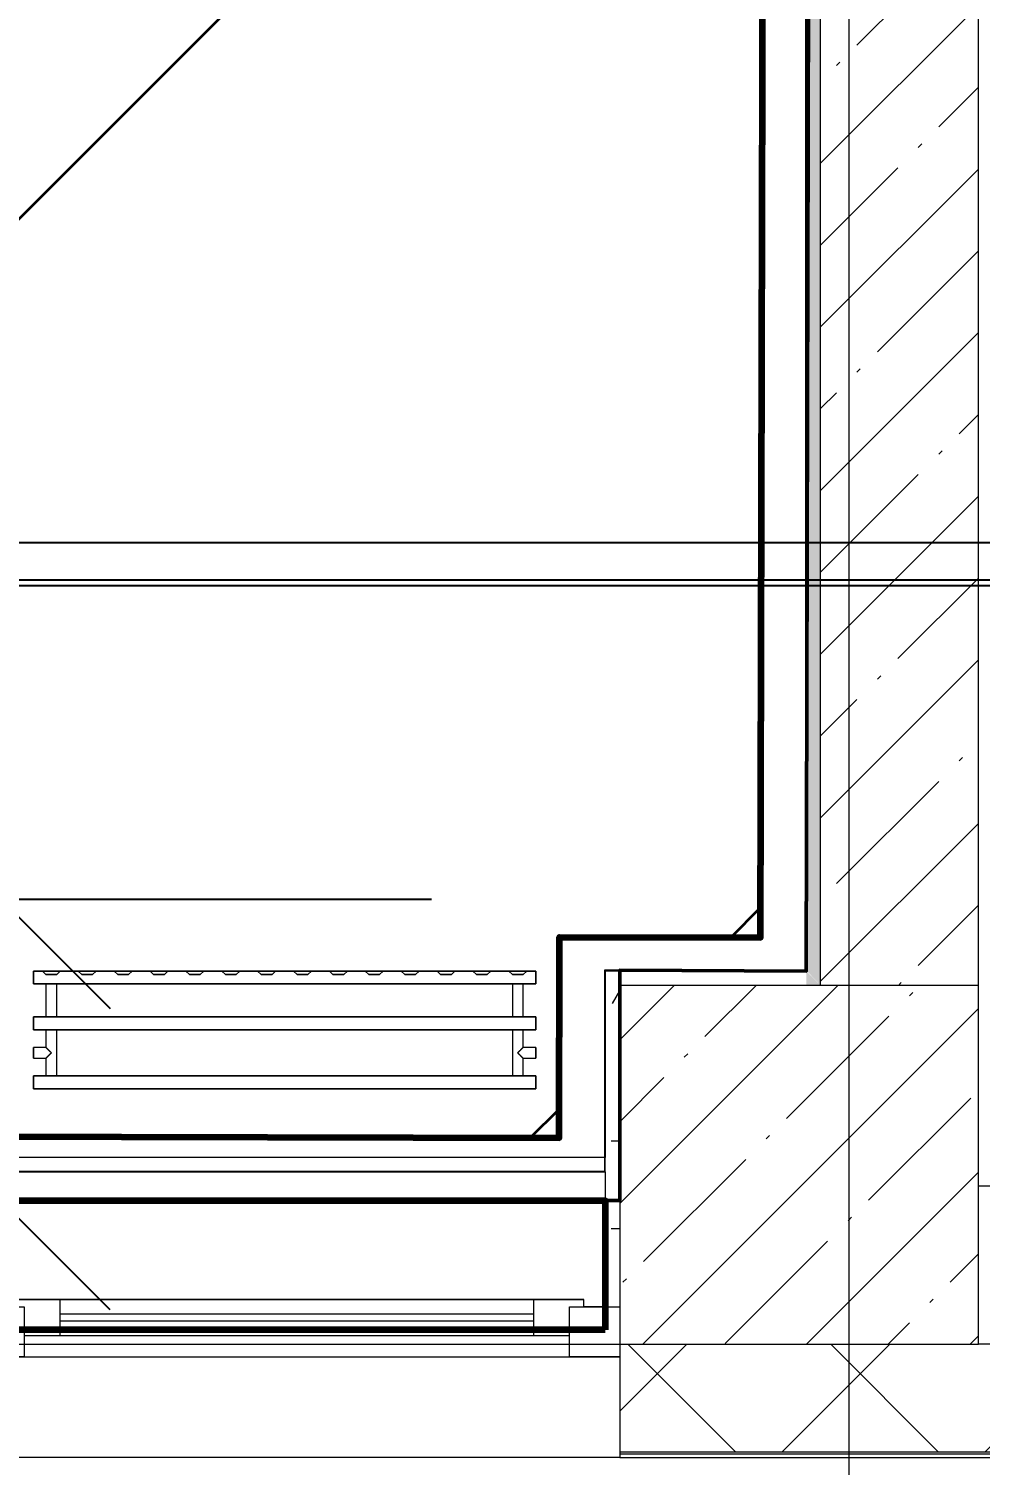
# Model space of a CAD drawing. Header units: millimetres. Extents: x -249154 to 415037, y -45458 to 354837.
# Drawn here: x 37231 to 38557, y -405 to 1598 of the extents above; entities that cross this region are included whole.
import ezdxf

# ---------------------------------------------------------------- set-up
doc = ezdxf.new("R2010")
doc.units = ezdxf.units.MM
for name, color, linetype, lineweight in [('2)2 штукатурка', 5, 'Continuous', 50), ('3)1 шпаклевка', 4, 'Continuous', 35), ('3.4) Шп. баз 4 в 525 поз 4838м2', 160, 'Continuous', 140), ('3.4) Шп. фин 4 в 529 поз 11227м2', 6, 'Continuous', 140), ('4) демонтаж НЗ №2', 1, 'Continuous', 35), ('4.1) Дм уборка мусора НЗ 2', 20, 'Continuous', 35), ('5.5) Перег WD5', 3, 'Continuous', 60), ('666 покраска FK1', 211, 'Continuous', 60), ('839 штук откосы', 3, 'Continuous', 158), ('874 шпакл откосы', 5, 'Continuous', 158), ('A-FLOR', 7, 'Continuous', 9), ('A-GLAZ', 7, 'Continuous', 9), ('A-GLAZ-1', 7, 'Continuous', 5), ('A-WALL', 7, 'Continuous', 5), ('I-WALL', 7, 'Continuous', 5), ('S-COLS', 7, 'Continuous', 9), ('S-COLS-1', 7, 'Continuous', 5), ('Оси', 7, 'Continuous', 9)]:
    doc.layers.add(name, color=color, linetype=linetype, lineweight=lineweight)
for name, color, linetype, lineweight, true_color in [('A-WALL-1', 9, 'Continuous', 5, 0x808080), ('A-WALL-FNSH-1', 9, 'Continuous', 5, 0x808080), ('M-EQPM-1', 7, 'Continuous', 9, 0xb2b2b2)]:
    doc.layers.add(name, color=color, linetype=linetype, lineweight=lineweight, true_color=true_color)
doc.styles.add('ISOCPEUR_1', font='isocpeur.ttf', dxfattribs={"height": 350})
doc.styles.add('ISOCPEUR_4', font='isocpeur.ttf', dxfattribs={"width": 0.9, "height": 1000})
doc.dimstyles.new('ISO-2_0_0_9К_Средний_округл2', dxfattribs={"dimscale": 304.8, "dimtxt": 199.196235, "dimasz": 0.492126, "dimexe": 0.393701, "dimexo": 0, "dimgap": 0, "dimtad": 1, "dimdec": 0, "dimrnd": 10, "dimzin": 0, "dimdsep": 46, "dimtxsty": 'ISOCPEUR_1', "dimblk1": 'OBLIQUE', "dimblk2": 'OBLIQUE', "dimsah": 1, "dimcen": 0.09, "dimdle": 0.393701, "dimazin": 0, "dimtfac": 1, "dimtdec": 4, "dimtix": 1, "dimtmove": 0, "dimatfit": 3, "dimfxl": 1, "dimtvp": 1, "dimtolj": 1, "dimtzin": 0, "dimarcsym": 2})
doc.dimstyles.new('ISO-2_0_0_9К_Средний_округл2_1', dxfattribs={"dimscale": 304.8, "dimtxt": 995.981176, "dimasz": 2.46063, "dimexe": 1.968504, "dimexo": 0, "dimgap": 0, "dimtad": 1, "dimdec": 0, "dimrnd": 10, "dimzin": 0, "dimdsep": 46, "dimtxsty": 'ISOCPEUR_4', "dimblk1": 'OBLIQUE', "dimblk2": 'OBLIQUE', "dimsah": 1, "dimcen": 0.09, "dimdle": 1.968504, "dimazin": 0, "dimtfac": 1, "dimtdec": 4, "dimtix": 1, "dimtmove": 0, "dimatfit": 3, "dimfxl": 1, "dimtvp": 1, "dimtolj": 1, "dimtzin": 0, "dimarcsym": 2})
pattern_1 = [(0, (64.7, -136.06), (243.84, 60.96), [20.117, -162.763, 20.117, -162.763, -975.36]), (0, (64.7, -136.06), (243.84, 60.96), [-365.76, 20.117, -345.643, 20.117, -162.763, -426.72]), (0, (64.7, -136.06), (243.84, 60.96), [-914.4, 20.117, -101.803, 20.117, -284.683]), (120, (156.14, -105.58), (-174.71291, 180.69163), [20.117, -162.763, 20.117, -162.763, -975.36]), (120, (156.14, -105.58), (-174.71291, 180.69163), [-365.76, 20.117, -345.643, 20.117, -162.763, -426.72]), (120, (156.14, -105.58), (-174.71291, 180.69163), [-914.4, 20.117, -101.803, 20.117, -284.683]), (240, (186.62, 16.34), (-69.12709, -241.65163), [20.117, -162.763, 20.117, -162.763, -975.36]), (240, (186.62, 16.34), (-69.12709, -241.65163), [-365.76, 20.117, -345.643, 20.117, -162.763, -426.72]), (240, (186.62, 16.34), (-69.12709, -241.65163), [-914.4, 20.117, -101.803, 20.117, -284.683])]

# ---------------------------------------------------------------- blocks, each defined once
blk = doc.blocks.new('BSC_Колонна _Прямоугольная - 500х500-V96-Объем проектирования 1 этажа')
at = {"layer": 'S-COLS-1'}
h = blk.add_hatch(dxfattribs=at)
h.set_pattern_fill('FP_112', color=256, style=0, pattern_type=2)
h.set_pattern_definition([(45, (-38240, -150), (-114.04925, 114.04925), []), (45, (-38125.95, -150), (-114.04925, 114.04925), [201.613, -40.323, 6.706, -33.617])])
h.paths.add_polyline_path([(-250, -250), (250, -250), (250, 250), (-250, 250), (-250, -230.5)])
for p, q in [((250, 250), (-250, 250)), ((-250, 250), (-250, -250)), ((250, -250), (250, 250)), ((-250, -250), (250, -250))]:
    blk.add_line(p, q, dxfattribs=at)
blk = doc.blocks.new('120_Окно_СКБ_1Ст - 120_Окно_СКБ_1Ст 900х2500_h_-V152-Объем проектирования 1 этажа')
at = {"layer": 'A-GLAZ'}
for p, q in [((-450, -127), (-450, -57)), ((-450, -57), (-380, -57)), ((-380, -57), (-380, -127)), ((380, -127), (380, -57)), ((380, -57), (450, -57)), ((450, -57), (450, -127)), ((380, -87), (-380, -87)), ((-380, -87), (-380, -127)), ((-330, -137), (-330, -87)), ((330, -137), (330, -87)), ((380, -127), (380, -87)), ((-380, -127), (-450, -127)), ((-380, -127), (-400, -127)), ((-400, -127), (-400, -137)), ((-400, -137), (400, -137)), ((400, -137), (-400, -137)), ((450, -127), (380, -127)), ((400, -127), (380, -127)), ((400, -137), (400, -127))]:
    blk.add_line(p, q, dxfattribs=at)
at = {"layer": 'A-GLAZ-1'}
for p, q in [((450, -57), (-450, -57)), ((-330, -107), (330, -107)), ((330, -117), (-330, -117)), ((-430, -127), (-400, -127)), ((400, -127), (430, -127))]:
    blk.add_line(p, q, dxfattribs=at)
blk = doc.blocks.new('radiator_prado_classic_z_tip_30_po exemplyaru - Classic Z Тип 30-500-V225-Объем проектирования 1 этажа')
at = {"layer": 'M-EQPM-1'}
for p, q in [((0, 228), (0, 210)), ((700, 228), (0, 228)), ((0, 210), (0, 228)), ((0, 228), (12.5, 228)), ((12.5, 228), (37.5, 228)), ((37.5, 228), (12.5, 228)), ((12.5, 228), (37.5, 228)), ((12.5, 228), (17.5, 223)), ((12.5, 228), (17.5, 223)), ((32.5, 223), (17.5, 223)), ((17.5, 223), (32.5, 223)), ((32.5, 223), (37.5, 228)), ((37.5, 228), (32.5, 223)), ((37.5, 228), (62.5, 228)), ((62.5, 228), (87.5, 228)), ((87.5, 228), (62.5, 228)), ((62.5, 228), (87.5, 228)), ((62.5, 228), (67.5, 223)), ((62.5, 228), (67.5, 223)), ((82.5, 223), (67.5, 223)), ((67.5, 223), (82.5, 223)), ((82.5, 223), (87.5, 228)), ((87.5, 228), (82.5, 223)), ((87.5, 228), (112.5, 228)), ((112.5, 228), (137.5, 228)), ((137.5, 228), (112.5, 228)), ((112.5, 228), (137.5, 228)), ((112.5, 228), (117.5, 223)), ((112.5, 228), (117.5, 223)), ((132.5, 223), (117.5, 223)), ((117.5, 223), (132.5, 223)), ((132.5, 223), (137.5, 228)), ((137.5, 228), (132.5, 223)), ((137.5, 228), (162.5, 228)), ((162.5, 228), (187.5, 228)), ((187.5, 228), (162.5, 228)), ((162.5, 228), (187.5, 228)), ((162.5, 228), (167.5, 223)), ((162.5, 228), (167.5, 223)), ((182.5, 223), (167.5, 223)), ((167.5, 223), (182.5, 223)), ((182.5, 223), (187.5, 228)), ((187.5, 228), (182.5, 223)), ((187.5, 228), (212.5, 228)), ((212.5, 228), (237.5, 228)), ((237.5, 228), (212.5, 228)), ((212.5, 228), (237.5, 228)), ((212.5, 228), (217.5, 223)), ((212.5, 228), (217.5, 223)), ((232.5, 223), (217.5, 223)), ((217.5, 223), (232.5, 223)), ((232.5, 223), (237.5, 228)), ((237.5, 228), (232.5, 223)), ((237.5, 228), (262.5, 228)), ((262.5, 228), (287.5, 228)), ((287.5, 228), (262.5, 228)), ((262.5, 228), (287.5, 228)), ((262.5, 228), (267.5, 223)), ((262.5, 228), (267.5, 223)), ((282.5, 223), (267.5, 223)), ((267.5, 223), (282.5, 223)), ((282.5, 223), (287.5, 228)), ((287.5, 228), (282.5, 223)), ((287.5, 228), (312.5, 228)), ((312.5, 228), (337.5, 228)), ((337.5, 228), (312.5, 228)), ((312.5, 228), (337.5, 228)), ((312.5, 228), (317.5, 223)), ((312.5, 228), (317.5, 223)), ((332.5, 223), (317.5, 223)), ((317.5, 223), (332.5, 223)), ((332.5, 223), (337.5, 228)), ((337.5, 228), (332.5, 223)), ((337.5, 228), (362.5, 228)), ((362.5, 228), (387.5, 228)), ((387.5, 228), (362.5, 228)), ((362.5, 228), (387.5, 228)), ((362.5, 228), (367.5, 223)), ((362.5, 228), (367.5, 223)), ((382.5, 223), (367.5, 223)), ((367.5, 223), (382.5, 223)), ((382.5, 223), (387.5, 228)), ((387.5, 228), (382.5, 223)), ((387.5, 228), (412.5, 228)), ((412.5, 228), (437.5, 228)), ((437.5, 228), (412.5, 228)), ((412.5, 228), (437.5, 228)), ((412.5, 228), (417.5, 223)), ((412.5, 228), (417.5, 223)), ((432.5, 223), (417.5, 223)), ((417.5, 223), (432.5, 223)), ((432.5, 223), (437.5, 228)), ((437.5, 228), (432.5, 223)), ((437.5, 228), (462.5, 228)), ((462.5, 228), (487.5, 228)), ((487.5, 228), (462.5, 228)), ((462.5, 228), (487.5, 228)), ((462.5, 228), (467.5, 223)), ((462.5, 228), (467.5, 223)), ((482.5, 223), (467.5, 223)), ((467.5, 223), (482.5, 223)), ((482.5, 223), (487.5, 228)), ((487.5, 228), (482.5, 223)), ((487.5, 228), (512.5, 228)), ((512.5, 228), (537.5, 228)), ((537.5, 228), (512.5, 228)), ((512.5, 228), (537.5, 228)), ((512.5, 228), (517.5, 223)), ((512.5, 228), (517.5, 223)), ((532.5, 223), (517.5, 223)), ((517.5, 223), (532.5, 223)), ((532.5, 223), (537.5, 228)), ((537.5, 228), (532.5, 223)), ((537.5, 228), (562.5, 228)), ((562.5, 228), (587.5, 228)), ((587.5, 228), (562.5, 228)), ((562.5, 228), (587.5, 228)), ((562.5, 228), (567.5, 223)), ((562.5, 228), (567.5, 223)), ((582.5, 223), (567.5, 223)), ((567.5, 223), (582.5, 223)), ((582.5, 223), (587.5, 228)), ((587.5, 228), (582.5, 223)), ((587.5, 228), (612.5, 228)), ((612.5, 228), (637.5, 228)), ((637.5, 228), (612.5, 228)), ((612.5, 228), (637.5, 228)), ((612.5, 228), (617.5, 223)), ((617.5, 223), (612.5, 228)), ((632.5, 223), (617.5, 223)), ((617.5, 223), (632.5, 223)), ((632.5, 223), (637.5, 228)), ((637.5, 228), (632.5, 223)), ((637.5, 228), (662.5, 228)), ((662.5, 228), (687.5, 228)), ((687.5, 228), (662.5, 228)), ((662.5, 228), (687.5, 228)), ((662.5, 228), (667.5, 223)), ((662.5, 228), (667.5, 223)), ((682.5, 223), (667.5, 223)), ((667.5, 223), (682.5, 223)), ((682.5, 223), (687.5, 228)), ((687.5, 228), (682.5, 223)), ((687.5, 228), (700, 228)), ((700, 210), (700, 228)), ((700, 228), (700, 210)), ((0, 210), (700, 210)), ((17.8, 210), (0, 210)), ((17.5, 210), (17.5, 164)), ((17.5, 210), (17.5, 164)), ((17.8, 210), (17.5, 210)), ((17.5, 210), (17.8, 210)), ((17.8, 210), (17.5, 210)), ((17.5, 210), (32.5, 210)), ((32.2, 210), (17.8, 210)), ((17.8, 210), (30.3, 210)), ((30.3, 210), (17.8, 210)), ((30.3, 210), (32.2, 210)), ((32.2, 210), (30.3, 210)), ((32.5, 210), (32.2, 210)), ((32.2, 210), (32.5, 210)), ((32.5, 210), (32.2, 210)), ((667.8, 210), (32.2, 210)), ((32.5, 164), (32.5, 210)), ((32.5, 164), (32.5, 210)), ((667.5, 210), (667.5, 164)), ((667.5, 210), (667.5, 164)), ((667.8, 210), (667.5, 210)), ((667.5, 210), (682.5, 210)), ((667.8, 210), (667.5, 210)), ((667.5, 210), (667.8, 210)), ((668.5, 210), (667.8, 210)), ((682.2, 210), (667.8, 210)), ((667.8, 210), (682.2, 210)), ((669.7, 210), (668.5, 210)), ((671.2, 210), (669.7, 210)), ((673.1, 210), (671.2, 210)), ((682.2, 210), (673.1, 210)), ((682.5, 210), (682.2, 210)), ((682.5, 210), (682.2, 210)), ((682.2, 210), (682.5, 210)), ((700, 210), (682.2, 210)), ((682.5, 164), (682.5, 210)), ((682.5, 164), (682.5, 210)), ((700, 164), (0, 164)), ((0, 164), (0, 146)), ((0, 146), (0, 164)), ((0, 164), (17.8, 164)), ((17.8, 164), (17.5, 164)), ((17.5, 164), (17.8, 164)), ((17.8, 164), (17.5, 164)), ((17.5, 164), (32.5, 164)), ((32.2, 164), (17.8, 164)), ((17.8, 164), (19.7, 164)), ((19.7, 164), (17.8, 164)), ((19.7, 164), (32.2, 164)), ((21.3, 164), (19.7, 164)), ((23.1, 164), (21.3, 164)), ((32.2, 164), (23.1, 164)), ((32.5, 164), (32.2, 164)), ((32.2, 164), (32.5, 164)), ((32.5, 164), (32.2, 164)), ((32.2, 164), (667.8, 164)), ((667.8, 164), (667.5, 164)), ((667.5, 164), (682.5, 164)), ((667.8, 164), (667.5, 164)), ((667.5, 164), (667.8, 164)), ((671.2, 164), (667.8, 164)), ((682.2, 164), (667.8, 164)), ((667.8, 164), (669.7, 164)), ((669.7, 164), (673.1, 164)), ((675, 164), (671.2, 164)), ((673.1, 164), (682.2, 164)), ((678.7, 164), (675, 164)), ((682.2, 164), (678.7, 164)), ((682.5, 164), (682.2, 164)), ((682.5, 164), (682.2, 164)), ((682.2, 164), (682.5, 164)), ((682.2, 164), (700, 164)), ((700, 146), (700, 164)), ((700, 164), (700, 146)), ((0, 146), (700, 146)), ((18.5, 146), (0, 146)), ((17.5, 146), (17.5, 121.5)), ((17.5, 146), (17.5, 121.5)), ((17.5, 146), (18.5, 146)), ((18.5, 146), (17.5, 146)), ((17.5, 146), (18.5, 146)), ((32.5, 146), (17.5, 146)), ((18.5, 146), (32.2, 146)), ((31.5, 146), (18.5, 146)), ((18.5, 146), (26.9, 146)), ((26.9, 146), (30.3, 146)), ((30.3, 146), (32.2, 146)), ((32.2, 146), (31.5, 146)), ((32.2, 146), (32.5, 146)), ((32.5, 146), (32.2, 146)), ((32.2, 146), (32.5, 146)), ((667.8, 146), (32.2, 146)), ((32.5, 82), (32.5, 146)), ((32.5, 82), (32.5, 146)), ((667.5, 146), (667.5, 82)), ((667.5, 146), (667.5, 82)), ((667.5, 146), (667.8, 146)), ((682.5, 146), (667.5, 146)), ((667.5, 146), (667.8, 146)), ((667.8, 146), (667.5, 146)), ((667.8, 146), (680.3, 146)), ((667.8, 146), (681.5, 146)), ((669.7, 146), (667.8, 146)), ((673.1, 146), (669.7, 146)), ((675, 146), (673.1, 146)), ((678.7, 146), (675, 146)), ((680.3, 146), (678.7, 146)), ((680.3, 146), (681.5, 146)), ((681.5, 146), (680.3, 146)), ((681.5, 146), (682.5, 146)), ((681.5, 146), (682.5, 146)), ((682.5, 146), (681.5, 146)), ((700, 146), (681.5, 146)), ((682.5, 121.5), (682.5, 146)), ((682.5, 121.5), (682.5, 146)), ((17.5, 121.5), (0, 121.5)), ((17.5, 121.5), (0, 121.5)), ((0, 121.5), (0, 120.5)), ((0, 106.5), (0, 121.5)), ((0, 120.5), (0, 107.5)), ((0, 120.5), (0, 119.3)), ((0, 114), (0, 120.5)), ((0, 120.5), (0, 120.5)), ((700, 121.5), (682.5, 121.5)), ((700, 121.5), (682.5, 121.5)), ((700, 121.5), (700, 106.5)), ((700, 120.5), (700, 121.5)), ((700, 121.5), (700, 120.5)), ((700, 120.5), (700, 121.5)), ((700, 107.5), (700, 120.5)), ((700, 120.5), (700, 107.5)), ((700, 107.5), (700, 120.5)), ((0, 119.3), (0, 117.8)), ((0, 117.8), (0, 114)), ((0, 114), (0, 110.3)), ((0, 107.5), (0, 114)), ((0, 110.3), (0, 108.7)), ((0, 108.7), (0, 107.5)), ((0, 107.5), (0, 106.5)), ((0, 107.5), (0, 107.5)), ((0, 106.5), (17.5, 106.5)), ((0, 106.5), (17.5, 106.5)), ((17.5, 106.5), (17.5, 82)), ((17.5, 106.5), (17.5, 82)), ((682.5, 82), (682.5, 106.5)), ((682.5, 106.5), (700, 106.5)), ((682.5, 82), (682.5, 106.5)), ((682.5, 106.5), (700, 106.5)), ((700, 106.5), (700, 107.5)), ((700, 107.5), (700, 106.5)), ((700, 106.5), (700, 107.5)), ((700, 82), (0, 82)), ((0, 82), (0, 64)), ((0, 64), (0, 82)), ((0, 82), (18.5, 82)), ((18.5, 82), (17.5, 82)), ((17.5, 82), (18.5, 82)), ((18.5, 82), (17.5, 82)), ((17.5, 82), (32.5, 82)), ((32.2, 82), (18.5, 82)), ((18.5, 82), (19.7, 82)), ((19.7, 82), (18.5, 82)), ((19.7, 82), (32.2, 82)), ((32.2, 82), (19.7, 82)), ((32.5, 82), (32.2, 82)), ((32.2, 82), (32.5, 82)), ((32.5, 82), (32.2, 82)), ((32.2, 82), (667.8, 82)), ((667.8, 82), (667.5, 82)), ((667.5, 82), (682.5, 82)), ((667.8, 82), (667.5, 82)), ((667.5, 82), (667.8, 82)), ((681.5, 82), (667.8, 82)), ((681.5, 82), (667.8, 82)), ((667.8, 82), (681.5, 82)), ((682.5, 82), (681.5, 82)), ((682.5, 82), (681.5, 82)), ((681.5, 82), (682.5, 82)), ((681.5, 82), (700, 82)), ((700, 64), (700, 82)), ((700, 82), (700, 64)), ((700, 64), (0, 64)), ((0, 64), (700, 64))]:
    blk.add_line(p, q, dxfattribs=at)
for points, knots in [([(18.5, 120.5), (18.4, 120.6), (18.3, 120.7), (18.1, 120.9), (17.9, 121.1), (17.8, 121.2), (17.7, 121.3), (17.5, 121.5), (17.5, 121.5), (17.5, 121.5)], [0.7142857, 0.7142857, 0.7142857, 0.7142857, 0.75, 0.7857143, 0.8214286, 0.8571429, 0.8928571, 0.9285714, 1, 1, 1, 1]), ([(17.5, 121.5), (17.5, 121.5), (17.5, 121.5), (17.7, 121.3), (17.8, 121.2), (17.9, 121.1), (18.1, 120.9), (18.3, 120.7), (18.4, 120.6), (18.5, 120.5)], [0, 0, 0, 0, 0.0714286, 0.1071429, 0.1428571, 0.1785714, 0.2142857, 0.25, 0.2857143, 0.2857143, 0.2857143, 0.2857143]), ([(17.5, 121.5), (17.5, 121.5), (17.5, 121.5), (17.7, 121.3), (17.8, 121.2), (17.9, 121.1), (18.1, 120.9), (18.3, 120.7), (18.4, 120.6), (18.5, 120.5)], [0, 0, 0, 0, 0.0714286, 0.1071429, 0.1428571, 0.1785714, 0.2142857, 0.25, 0.2857143, 0.2857143, 0.2857143, 0.2857143]), ([(25, 114), (24.5, 114.5), (23.6, 115.4), (22.4, 116.6), (21.6, 117.4), (21.1, 117.9), (20.8, 118.2), (20.5, 118.5), (20.2, 118.8), (19.8, 119.1), (19.6, 119.4), (19.3, 119.7), (19, 120), (18.7, 120.3), (18.5, 120.5), (18.3, 120.7), (18.1, 120.9), (17.9, 121.1), (17.8, 121.2), (17.7, 121.3), (17.5, 121.5), (17.5, 121.5), (17.5, 121.5)], [0, 0, 0, 0, 0.142857, 0.285714, 0.357143, 0.392857, 0.428571, 0.464286, 0.5, 0.535714, 0.571429, 0.607143, 0.642857, 0.678571, 0.714286, 0.75, 0.785714, 0.821429, 0.857143, 0.892857, 0.928571, 1, 1, 1, 1]), ([(675, 114), (675.5, 114.5), (676.4, 115.4), (677.6, 116.6), (678.4, 117.4), (678.9, 117.9), (679.2, 118.2), (679.5, 118.5), (679.8, 118.8), (680.1, 119.2), (680.4, 119.4), (680.7, 119.7), (681, 120), (681.3, 120.3), (681.5, 120.5), (681.7, 120.7), (681.9, 120.9), (682.1, 121.1), (682.2, 121.2), (682.3, 121.3), (682.5, 121.5), (682.5, 121.5), (682.5, 121.5)], [0, 0, 0, 0, 0.142857, 0.285714, 0.357143, 0.392857, 0.428571, 0.464286, 0.5, 0.535714, 0.571429, 0.607143, 0.642857, 0.678571, 0.714286, 0.75, 0.785714, 0.821429, 0.857143, 0.892857, 0.928571, 1, 1, 1, 1]), ([(682.5, 121.5), (682.5, 121.5), (682.5, 121.5), (682.3, 121.3), (682.2, 121.2), (682.1, 121.1), (681.9, 120.9), (681.7, 120.7), (681.6, 120.6), (681.5, 120.5)], [0, 0, 0, 0, 0.0714286, 0.1071429, 0.1428571, 0.1785714, 0.2142857, 0.25, 0.2857143, 0.2857143, 0.2857143, 0.2857143]), ([(682.5, 121.5), (682.5, 121.5), (682.5, 121.5), (682.3, 121.3), (682.2, 121.2), (682.1, 121.1), (681.9, 120.9), (681.7, 120.7), (681.6, 120.6), (681.5, 120.5)], [0, 0, 0, 0, 0.0714286, 0.1071429, 0.1428571, 0.1785714, 0.2142857, 0.25, 0.2857143, 0.2857143, 0.2857143, 0.2857143]), ([(681.5, 120.5), (681.6, 120.6), (681.7, 120.7), (681.9, 120.9), (682.1, 121.1), (682.2, 121.2), (682.3, 121.3), (682.5, 121.5), (682.5, 121.5), (682.5, 121.5)], [0.7142857, 0.7142857, 0.7142857, 0.7142857, 0.75, 0.7857143, 0.8214286, 0.8571429, 0.8928571, 0.9285714, 1, 1, 1, 1]), ([(17.5, 106.5), (17.5, 106.5), (17.5, 106.5), (17.7, 106.7), (17.8, 106.8), (17.9, 106.9), (18.1, 107.1), (18.3, 107.3), (18.5, 107.5), (18.7, 107.7), (19, 108), (19.3, 108.3), (19.6, 108.6), (19.8, 108.9), (20.3, 109.3), (20.7, 109.7), (21.1, 110.1), (21.6, 110.6), (22.4, 111.4), (23.6, 112.6), (24.5, 113.5), (25, 114)], [0, 0, 0, 0, 0.071429, 0.107143, 0.142857, 0.178571, 0.214286, 0.25, 0.285714, 0.321429, 0.357143, 0.392857, 0.428571, 0.464286, 0.5, 0.571429, 0.607143, 0.642857, 0.714286, 0.857143, 1, 1, 1, 1]), ([(17.5, 106.5), (17.5, 106.5), (17.5, 106.5), (17.7, 106.7), (17.8, 106.8), (17.9, 106.9), (18.1, 107.1), (18.3, 107.3), (18.4, 107.4), (18.5, 107.5)], [0, 0, 0, 0, 0.0714286, 0.1071429, 0.1428571, 0.1785714, 0.2142857, 0.25, 0.2857143, 0.2857143, 0.2857143, 0.2857143]), ([(18.5, 107.5), (18.4, 107.4), (18.3, 107.3), (18.1, 107.1), (17.9, 106.9), (17.8, 106.8), (17.7, 106.7), (17.5, 106.5), (17.5, 106.5), (17.5, 106.5)], [0.7142857, 0.7142857, 0.7142857, 0.7142857, 0.75, 0.7857143, 0.8214286, 0.8571429, 0.8928571, 0.9285714, 1, 1, 1, 1]), ([(18.5, 107.5), (18.4, 107.4), (18.3, 107.3), (18.1, 107.1), (17.9, 106.9), (17.8, 106.8), (17.7, 106.7), (17.5, 106.5), (17.5, 106.5), (17.5, 106.5)], [0.7142857, 0.7142857, 0.7142857, 0.7142857, 0.75, 0.7857143, 0.8214286, 0.8571429, 0.8928571, 0.9285714, 1, 1, 1, 1]), ([(22.1, 116.9), (21.9, 117.1), (21.6, 117.4), (21.1, 117.9), (20.8, 118.2), (20.5, 118.5), (20.2, 118.8), (19.9, 119.2), (19.7, 119.3), (19.6, 119.4)], [0.2857143, 0.2857143, 0.2857143, 0.2857143, 0.3571429, 0.3928571, 0.4285714, 0.4642857, 0.5, 0.5357143, 0.5714286, 0.5714286, 0.5714286, 0.5714286]), ([(19.6, 119.4), (19.7, 119.3), (19.9, 119.2), (20.3, 118.7), (20.7, 118.3), (21.1, 117.9), (21.6, 117.4), (21.9, 117.1), (22.1, 116.9)], [0.4285714, 0.4285714, 0.4285714, 0.4285714, 0.4642857, 0.5, 0.5714286, 0.6071429, 0.6428571, 0.7142857, 0.7142857, 0.7142857, 0.7142857]), ([(19.6, 119.4), (19.7, 119.3), (19.8, 119.1), (20.3, 118.7), (20.7, 118.3), (21.1, 117.9), (21.6, 117.4), (21.9, 117.1), (22.1, 116.9)], [0.4285714, 0.4285714, 0.4285714, 0.4285714, 0.4642857, 0.5, 0.5714286, 0.6071429, 0.6428571, 0.7142857, 0.7142857, 0.7142857, 0.7142857]), ([(19.6, 108.6), (19.7, 108.7), (19.9, 108.8), (20.3, 109.3), (20.7, 109.7), (21.1, 110.1), (21.6, 110.6), (21.9, 110.9), (22.1, 111.1)], [0.4285714, 0.4285714, 0.4285714, 0.4285714, 0.4642857, 0.5, 0.5714286, 0.6071429, 0.6428571, 0.7142857, 0.7142857, 0.7142857, 0.7142857]), ([(22.1, 111.1), (21.9, 110.9), (21.6, 110.6), (21.1, 110.1), (20.8, 109.8), (20.5, 109.5), (20.2, 109.2), (19.9, 108.8), (19.7, 108.7), (19.6, 108.6)], [0.2857143, 0.2857143, 0.2857143, 0.2857143, 0.3571429, 0.3928571, 0.4285714, 0.4642857, 0.5, 0.5357143, 0.5714286, 0.5714286, 0.5714286, 0.5714286]), ([(22.1, 111.1), (21.9, 110.9), (21.6, 110.6), (21.1, 110.1), (20.8, 109.8), (20.5, 109.5), (20.2, 109.2), (19.8, 108.9), (19.7, 108.7), (19.6, 108.6)], [0.2857143, 0.2857143, 0.2857143, 0.2857143, 0.3571429, 0.3928571, 0.4285714, 0.4642857, 0.5, 0.5357143, 0.5714286, 0.5714286, 0.5714286, 0.5714286]), ([(682.5, 106.5), (682.5, 106.5), (682.5, 106.5), (682.3, 106.7), (682.2, 106.8), (682.1, 106.9), (681.9, 107.1), (681.7, 107.3), (681.5, 107.5), (681.3, 107.7), (681, 108), (680.7, 108.3), (680.4, 108.6), (680.1, 108.8), (679.7, 109.3), (679.3, 109.7), (678.9, 110.1), (678.4, 110.6), (677.6, 111.4), (676.4, 112.6), (675.5, 113.5), (675, 114)], [0, 0, 0, 0, 0.071429, 0.107143, 0.142857, 0.178571, 0.214286, 0.25, 0.285714, 0.321429, 0.357143, 0.392857, 0.428571, 0.464286, 0.5, 0.571429, 0.607143, 0.642857, 0.714286, 0.857143, 1, 1, 1, 1]), ([(677.9, 116.9), (678.1, 117.1), (678.4, 117.4), (678.9, 117.9), (679.2, 118.2), (679.5, 118.5), (679.8, 118.8), (680.1, 119.2), (680.3, 119.3), (680.4, 119.4)], [0.2857143, 0.2857143, 0.2857143, 0.2857143, 0.3571429, 0.3928571, 0.4285714, 0.4642857, 0.5, 0.5357143, 0.5714286, 0.5714286, 0.5714286, 0.5714286]), ([(679.2, 118.2), (679.1, 118.1), (678.9, 117.9), (678.4, 117.4), (678.1, 117.1), (677.9, 116.9)], [0.5714286, 0.5714286, 0.5714286, 0.5714286, 0.6071429, 0.6428571, 0.7142857, 0.7142857, 0.7142857, 0.7142857]), ([(679.2, 118.2), (679.1, 118.1), (678.9, 117.9), (678.4, 117.4), (678.1, 117.1), (677.9, 116.9)], [0.5714286, 0.5714286, 0.5714286, 0.5714286, 0.6071429, 0.6428571, 0.7142857, 0.7142857, 0.7142857, 0.7142857]), ([(677.9, 111.1), (678.1, 110.9), (678.4, 110.6), (678.9, 110.1), (679.2, 109.8), (679.5, 109.5), (679.8, 109.2), (680.1, 108.8), (680.3, 108.7), (680.4, 108.6)], [0.2857143, 0.2857143, 0.2857143, 0.2857143, 0.3571429, 0.3928571, 0.4285714, 0.4642857, 0.5, 0.5357143, 0.5714286, 0.5714286, 0.5714286, 0.5714286]), ([(677.9, 111.1), (678.1, 110.9), (678.4, 110.6), (678.9, 110.1), (679.2, 109.8), (679.5, 109.5), (679.8, 109.2), (680.1, 108.8), (680.3, 108.7), (680.4, 108.6)], [0.2857143, 0.2857143, 0.2857143, 0.2857143, 0.3571429, 0.3928571, 0.4285714, 0.4642857, 0.5, 0.5357143, 0.5714286, 0.5714286, 0.5714286, 0.5714286]), ([(680.4, 108.6), (680.3, 108.7), (680.1, 108.8), (679.7, 109.3), (679.3, 109.7), (678.9, 110.1), (678.4, 110.6), (678.1, 110.9), (677.9, 111.1)], [0.4285714, 0.4285714, 0.4285714, 0.4285714, 0.4642857, 0.5, 0.5714286, 0.6071429, 0.6428571, 0.7142857, 0.7142857, 0.7142857, 0.7142857]), ([(680.4, 119.4), (680.3, 119.3), (680.1, 119.2), (679.7, 118.7), (679.4, 118.4), (679.2, 118.2)], [0.4285714, 0.4285714, 0.4285714, 0.4285714, 0.4642857, 0.5, 0.5714286, 0.5714286, 0.5714286, 0.5714286]), ([(680.4, 119.4), (680.3, 119.3), (680.1, 119.2), (679.7, 118.7), (679.4, 118.4), (679.2, 118.2)], [0.4285714, 0.4285714, 0.4285714, 0.4285714, 0.4642857, 0.5, 0.5714286, 0.5714286, 0.5714286, 0.5714286]), ([(681.5, 107.5), (681.6, 107.4), (681.7, 107.3), (681.9, 107.1), (682.1, 106.9), (682.2, 106.8), (682.3, 106.7), (682.5, 106.5), (682.5, 106.5), (682.5, 106.5)], [0.7142857, 0.7142857, 0.7142857, 0.7142857, 0.75, 0.7857143, 0.8214286, 0.8571429, 0.8928571, 0.9285714, 1, 1, 1, 1]), ([(681.5, 107.5), (681.6, 107.4), (681.7, 107.3), (681.9, 107.1), (682.1, 106.9), (682.2, 106.8), (682.3, 106.7), (682.5, 106.5), (682.5, 106.5), (682.5, 106.5)], [0.7142857, 0.7142857, 0.7142857, 0.7142857, 0.75, 0.7857143, 0.8214286, 0.8571429, 0.8928571, 0.9285714, 1, 1, 1, 1]), ([(682.5, 106.5), (682.5, 106.5), (682.5, 106.5), (682.3, 106.7), (682.2, 106.8), (682.1, 106.9), (681.9, 107.1), (681.7, 107.3), (681.6, 107.4), (681.5, 107.5)], [0, 0, 0, 0, 0.0714286, 0.1071429, 0.1428571, 0.1785714, 0.2142857, 0.25, 0.2857143, 0.2857143, 0.2857143, 0.2857143])]:
    blk.add_open_spline(points, degree=3, knots=knots, dxfattribs=at)
for points in [[(19.6, 119.4), (19.5, 119.5), (19.3, 119.7), (19, 120), (18.7, 120.3), (18.6, 120.4), (18.5, 120.5)], [(18.5, 120.5), (18.6, 120.4), (18.7, 120.3), (19, 120), (19.3, 119.7), (19.5, 119.5), (19.6, 119.4)], [(18.5, 120.5), (18.6, 120.4), (18.7, 120.3), (19, 120), (19.3, 119.7), (19.5, 119.5), (19.6, 119.4)], [(681.5, 120.5), (681.4, 120.4), (681.3, 120.3), (681, 120), (680.7, 119.7), (680.5, 119.5), (680.4, 119.4)], [(681.5, 120.5), (681.4, 120.4), (681.3, 120.3), (681, 120), (680.7, 119.7), (680.5, 119.5), (680.4, 119.4)], [(680.4, 119.4), (680.5, 119.5), (680.7, 119.7), (681, 120), (681.3, 120.3), (681.4, 120.4), (681.5, 120.5)], [(18.5, 107.5), (18.6, 107.6), (18.7, 107.7), (19, 108), (19.3, 108.3), (19.5, 108.5), (19.6, 108.6)], [(19.6, 108.6), (19.5, 108.5), (19.3, 108.3), (19, 108), (18.7, 107.7), (18.6, 107.6), (18.5, 107.5)], [(19.6, 108.6), (19.5, 108.5), (19.3, 108.3), (19, 108), (18.7, 107.7), (18.6, 107.6), (18.5, 107.5)], [(25, 114), (24.5, 114.5), (23.6, 115.4), (22.6, 116.4), (22.1, 116.9)], [(22.1, 116.9), (22.6, 116.4), (23.6, 115.4), (24.5, 114.5), (25, 114)], [(22.1, 116.9), (22.6, 116.4), (23.6, 115.4), (24.5, 114.5), (25, 114)], [(22.1, 111.1), (22.6, 111.6), (23.6, 112.6), (24.5, 113.5), (25, 114)], [(25, 114), (24.5, 113.5), (23.6, 112.6), (22.6, 111.6), (22.1, 111.1)], [(25, 114), (24.5, 113.5), (23.6, 112.6), (22.6, 111.6), (22.1, 111.1)], [(677.9, 116.9), (677.4, 116.4), (676.4, 115.4), (675.5, 114.5), (675, 114)], [(677.9, 116.9), (677.4, 116.4), (676.4, 115.4), (675.5, 114.5), (675, 114)], [(675, 114), (675.5, 114.5), (676.4, 115.4), (677.4, 116.4), (677.9, 116.9)], [(675, 114), (675.5, 113.5), (676.4, 112.6), (677.4, 111.6), (677.9, 111.1)], [(675, 114), (675.5, 113.5), (676.4, 112.6), (677.4, 111.6), (677.9, 111.1)], [(677.9, 111.1), (677.4, 111.6), (676.4, 112.6), (675.5, 113.5), (675, 114)], [(680.4, 108.6), (680.5, 108.5), (680.7, 108.3), (681, 108), (681.3, 107.7), (681.4, 107.6), (681.5, 107.5)], [(680.4, 108.6), (680.5, 108.5), (680.7, 108.3), (681, 108), (681.3, 107.7), (681.4, 107.6), (681.5, 107.5)], [(681.5, 107.5), (681.4, 107.6), (681.3, 107.7), (681, 108), (680.7, 108.3), (680.5, 108.5), (680.4, 108.6)]]:
    blk.add_open_spline(points, degree=3, dxfattribs=at)
blk = doc.blocks.new('_Oblique')
at = {"color": 0, "linetype": 'ByBlock', "lineweight": -2}
blk.add_line((-0.5, -0.5), (0.5, 0.5), dxfattribs=at)
blk = doc.blocks.new('*D2048')
at = {"layer": '5.5) Перег WD5', "color": 0, "lineweight": -2, "transparency": 16777216}
for p, q in [((22574.7, 383.9), (22574.7, 941.3)), ((22719.7, 383.9), (22719.7, 941.3)), ((22454.7, 821.3), (22719.7, 821.3)), ((22719.7, 821.3), (69769, 821.3))]:
    blk.add_line(p, q, dxfattribs=at)
at = {"layer": 'Defpoints', "color": 0, "transparency": 16777216}
for p in [(22719.7, 821.3), (22574.7, 383.9), (22719.7, 383.9)]:
    blk.add_point(p, dxfattribs=at)
at = {"layer": '5.5) Перег WD5', "color": 0, "lineweight": -2, "transparency": 16777216, "xscale": 304.8, "yscale": 304.8, "zscale": 304.8, "rotation": 180}
blk.add_blockref('_Oblique', (22574.7, 821.3), dxfattribs=at)
at = {"layer": '5.5) Перег WD5', "color": 0, "lineweight": -2, "transparency": 16777216, "xscale": 304.8, "yscale": 304.8, "zscale": 304.8}
blk.add_blockref('_Oblique', (22719.7, 821.3), dxfattribs=at)
at = {"layer": '5.5) Перег WD5', "color": 0, "lineweight": 25, "transparency": 16777216, "insert": (69264.6, 1288), "char_height": 350, "width": 413.715, "attachment_point": 1, "line_spacing_factor": 1.149209, "style": 'ISOCPEUR_1'}
blk.add_mtext('\\A1;150', dxfattribs=at)
blk = doc.blocks.new('*D2060')
at = {"layer": '5.5) Перег WD5', "color": 0, "lineweight": -2, "transparency": 16777216}
for p, q in [((29874.4, 363.9), (29874.4, 1001.1)), ((30274.7, 859.2), (30274.7, 1001.1)), ((29754.4, 881.1), (30274.7, 881.1)), ((30274.7, 881.1), (85573, 881.1))]:
    blk.add_line(p, q, dxfattribs=at)
at = {"layer": 'Defpoints', "color": 0, "transparency": 16777216}
for p in [(30274.7, 881.1), (30274.7, 859.2), (29874.4, 363.9)]:
    blk.add_point(p, dxfattribs=at)
at = {"layer": '5.5) Перег WD5', "color": 0, "lineweight": -2, "transparency": 16777216, "xscale": 304.8, "yscale": 304.8, "zscale": 304.8, "rotation": 180}
blk.add_blockref('_Oblique', (29874.4, 881.1), dxfattribs=at)
at = {"layer": '5.5) Перег WD5', "color": 0, "lineweight": -2, "transparency": 16777216, "xscale": 304.8, "yscale": 304.8, "zscale": 304.8}
blk.add_blockref('_Oblique', (30274.7, 881.1), dxfattribs=at)
at = {"layer": '5.5) Перег WD5', "color": 0, "lineweight": 25, "transparency": 16777216, "insert": (84984, 1347.7), "char_height": 350, "width": 478.071, "attachment_point": 1, "line_spacing_factor": 1.149209, "style": 'ISOCPEUR_1'}
blk.add_mtext('\\A1;400', dxfattribs=at)
blk = doc.blocks.new('*D2062')
at = {"layer": '5.5) Перег WD5', "color": 0, "lineweight": -2, "transparency": 16777216}
for p, q in [((36372.4, 383.9), (36372.4, 949.2)), ((36812.4, 383.9), (36812.4, 949.2)), ((36252.4, 829.2), (36812.4, 829.2)), ((36812.4, 829.2), (94860.3, 829.2))]:
    blk.add_line(p, q, dxfattribs=at)
at = {"layer": 'Defpoints', "color": 0, "transparency": 16777216}
for p in [(36812.4, 829.2), (36372.4, 383.9), (36812.4, 383.9)]:
    blk.add_point(p, dxfattribs=at)
at = {"layer": '5.5) Перег WD5', "color": 0, "lineweight": -2, "transparency": 16777216, "xscale": 304.8, "yscale": 304.8, "zscale": 304.8, "rotation": 180}
blk.add_blockref('_Oblique', (36372.4, 829.2), dxfattribs=at)
at = {"layer": '5.5) Перег WD5', "color": 0, "lineweight": -2, "transparency": 16777216, "xscale": 304.8, "yscale": 304.8, "zscale": 304.8}
blk.add_blockref('_Oblique', (36812.4, 829.2), dxfattribs=at)
at = {"layer": '5.5) Перег WD5', "color": 0, "lineweight": 25, "transparency": 16777216, "insert": (94242.3, 1295.9), "char_height": 350, "width": 501.055, "attachment_point": 1, "line_spacing_factor": 1.149209, "style": 'ISOCPEUR_1'}
blk.add_mtext('\\A1;440', dxfattribs=at)
blk = doc.blocks.new('*D2063')
at = {"layer": '5.5) Перег WD5', "color": 0, "lineweight": -2, "transparency": 16777216}
for p, q in [((37192.3, 383.9), (37192.3, 688.7)), ((36812.4, 383.9), (37792.3, 383.9)), ((37192.3, 383.9), (37192.3, -36.1)), ((37154.7, -36.1), (37792.3, -36.1)), ((37192.3, -36.1), (37192.3, -340.9))]:
    blk.add_line(p, q, dxfattribs=at)
at = {"layer": 'Defpoints', "color": 0, "transparency": 16777216}
for p in [(36812.4, 383.9), (37154.7, -36.1), (37192.3, -36.1)]:
    blk.add_point(p, dxfattribs=at)
at = {"layer": '5.5) Перег WD5', "color": 0, "lineweight": -2, "transparency": 16777216, "xscale": 304.8, "yscale": 304.8, "zscale": 304.8}
for p, rotation in [((37192.3, 383.9), 270), ((37192.3, -36.1), 90)]:
    blk.add_blockref('_Oblique', p, dxfattribs=dict(at, rotation=rotation))
at = {"layer": '5.5) Перег WD5', "color": 0, "lineweight": 25, "transparency": 16777216, "insert": (37017.3, 173.9), "char_height": 350, "width": 478.071, "attachment_point": 5, "rotation": 90, "style": 'ISOCPEUR_1'}
blk.add_mtext('\\A1;420', dxfattribs=at)

msp = doc.modelspace()

# ---------------------------------------------------------------- hatches: boundary and pattern name
at = {"layer": '4.1) Дм уборка мусора НЗ 2'}
h = msp.add_hatch(dxfattribs=at)
h.set_pattern_fill('ANSI31', color=1, scale=444)
h.paths.add_polyline_path([(38266.3, 6910.6), (37274.7, 6912.9), (37272.5, 6961), (37199.4, 6961.2), (37200.9, 7583.2), (36008.9, 7586), (33649.9, 7599.5), (33649, 7199.5), (33007, 7201), (33007.9, 7601), (32728.9, 7601.7), (32729, 7622.7), (30229, 7628.5), (30228.9, 7607.5), (29849.7, 7608.4), (29848.7, 7208.4), (29648.7, 7208.9), (29632.9, 450.9), (30233.1, 449.5), (30232.2, 69.5), (32990.2, 63), (32991.1, 443), (33633.1, 441.5), (33632.2, 61.5), (36307.9, 55.2), (36308.8, 435.2), (36750.7, 434.2), (36750.6, 384.9), (36813.4, 384.9), (36812.6, 54.1), (37970.2, 51.3), (37970.9, 331.3), (38250.9, 330.7)])
h.paths.add_polyline_path([(37043.4, 2043.7), (37043.4, 1743.7), (36390.2, 1743.7), (36390.2, 2043.7)], flags=16)
h.paths.add_polyline_path([(31829.1, 1848.6), (31829.1, 1548.6), (31176, 1548.6), (31176, 1848.6)], flags=16)
at = {"layer": 'A-WALL'}
h = msp.add_hatch(dxfattribs=at)
h.set_pattern_fill('FP_24', color=256, style=0, pattern_type=2)
h.set_pattern_definition([(45, (64.7, -136.06), (-141.42136, 141.42136), []), (135, (64.7, -136.06), (-141.42136, -141.42136), [])])
h.paths.add_polyline_path([(75756.8, -386.1), (75764.7, -386.1), (75764.7, -236.1), (74044.7, -236.1), (74044.7, -386.1), (75544.7, -386.1)])
h.paths.add_polyline_path([(70724.7, -386.1), (70724.7, -236.1), (67124.7, -236.1), (67124.7, -386.1), (69886.1, -386.1)])
h.paths.add_polyline_path([(72300.8, -386.1), (72344.7, -386.1), (72344.7, -236.1), (71624.7, -237.9), (71624.7, -386.1), (72144.7, -386.1)])
h.paths.add_polyline_path([(65224.7, -386.1), (66224.7, -386.1), (66224.7, -236.1), (65224.7, -236.1), (65224.7, -254.1)])
h.paths.add_polyline_path([(63774.7, -386.1), (64324.7, -386.1), (64324.7, -236.1), (63774.7, -236.1), (63774.7, -257.4)])
h.paths.add_polyline_path([(60974.7, -386.1), (61674.7, -386.1), (61674.7, -236.1), (60974.7, -236.1), (60974.7, -264.3)])
h.paths.add_polyline_path([(60074.7, -386.1), (60074.7, -236.1), (59324.7, -236.1), (59324.7, -386.1)])
h.paths.add_polyline_path([(57224.7, -386.1), (57224.7, -236.1), (56474.7, -236.1), (56474.7, -386.1)])
h.paths.add_polyline_path([(53374.7, -386.1), (53374.7, -236.1), (51936.2, -236.1), (51936.2, -386.1)])
h.paths.add_polyline_path([(49836.2, -386.1), (49836.2, -236.1), (49124.7, -236.1), (49124.7, -386.1), (49255.4, -386.1)])
h.paths.add_polyline_path([(48224.7, -386.1), (48224.7, -236.1), (47474.7, -236.1), (47474.7, -386.1)])
h.paths.add_polyline_path([(44374.7, -386.1), (44374.7, -236.1), (42802.2, -236.1), (42802.2, -386.1)])
h.paths.add_polyline_path([(38940.1, -386.1), (39104.7, -386.1), (39104.7, -236.1), (38054.7, -236.1), (38054.7, -386.1)])
h.paths.add_polyline_path([(40702.2, -386.1), (40702.2, -236.1), (40004.7, -236.1), (40004.7, -386.1)])
h.paths.add_polyline_path([(36877, -386.1), (37154.7, -386.1), (37154.7, -236.1), (36034.7, -236.1), (36034.7, -386.1)])
h.paths.add_polyline_path([(33934.7, -386.1), (33934.7, -236.1), (33074.7, -236.1), (33074.7, -386.1)])
h.paths.add_polyline_path([(30274.7, -386.1), (30274.7, -236.1), (29274.4, -236.1), (29274.4, -386.1)])
h.paths.add_polyline_path([(28374.4, -386.1), (28374.4, -236.1), (27374.7, -236.1), (27374.7, -386.1)])
h.paths.add_polyline_path([(26474.7, -386.1), (26474.7, -236.1), (25499.7, -236.1), (25499.7, -386.1)])
h.paths.add_polyline_path([(22699.7, -386.1), (22699.7, -236.1), (21674.7, -236.1), (21674.7, -386.1)])
h.paths.add_polyline_path([(19424.7, -386.1), (20774.7, -386.1), (20774.7, -236.1), (19424.7, -236.1), (19424.7, -367.6)])
h.paths.add_polyline_path([(17324.7, -386.1), (17324.7, -236.1), (16574.7, -236.1), (16574.7, -386.1)])
h.paths.add_polyline_path([(14924.7, -386.1), (15674.7, -386.1), (15674.7, -236.1), (14924.7, -236.1), (14924.7, -378.8)])
h.paths.add_polyline_path([(12120.3, -386.1), (12824.7, -384.1), (12824.7, -236.1), (12074.7, -236.1), (12074.7, -386.1)])
h.paths.add_polyline_path([(7994.1, -386.1), (8324.4, -386.1), (8324.4, -236.1), (6894.7, -236.1), (6894.7, -386.1), (7724.7, -386.1)])
h.paths.add_polyline_path([(9224.4, -386.1), (9974.7, -386.1), (9974.7, -236.1), (9224.4, -236.1), (9224.4, -254.1)])
h.paths.add_polyline_path([(174.7, -386.1), (3794.7, -386.1), (3794.7, -236.1), (-195.3, -236.1), (-195.3, -386.1), (-45.3, -386.1)])
at = {"layer": 'I-WALL'}
h = msp.add_hatch(dxfattribs=at)
h.set_pattern_fill('FP_1', color=256, style=0, pattern_type=2)
h.set_pattern_definition([(45, (64.7, -136.06), (-114.04925, 114.04925), []), (45, (178.75, -136.06), (-114.04925, 114.04925), [201.612, -40.322, 6.706, -33.617])])
h.paths.add_polyline_path([(38424.3, 263.9), (38554.7, 263.9), (38554.7, 7263.9), (38334.7, 7263.9), (38334.7, 263.9), (38375.1, 263.9)])
h = msp.add_hatch(dxfattribs=at)
h.set_pattern_fill('FP_191', color=256, style=0, pattern_type=2)
h.set_pattern_definition(pattern_1)
h.paths.add_polyline_path([(38334.7, 263.9), (38334.7, 6913.9), (38314.7, 6913.9), (38314.7, 284.9)])
h.paths.add_polyline_path([(38334.7, 263.9), (38314.7, 283.9), (38314.7, 263.9)])
h = msp.add_hatch(dxfattribs=at)
h.set_pattern_fill('FP_191', color=256, style=0, pattern_type=2)
h.set_pattern_definition(pattern_1)
h.paths.add_polyline_path([(38034.7, -36.1), (38054.7, -36.1), (38054.7, 263.9), (38034.7, 263.9), (38034.7, -16.1)])
h = msp.add_hatch(dxfattribs=at)
h.set_pattern_fill('FP_191', color=256, style=0, pattern_type=2)
h.set_pattern_definition(pattern_1)
h.paths.add_polyline_path([(38034.7, -184.1), (38054.7, -184.1), (38054.7, -36.1), (38034.7, -36.1), (38034.7, -143.3)])

# ---------------------------------------------------------------- linework, layer by layer
at = {"layer": '2)2 штукатурка'}
msp.add_lwpolyline([(30295.7, 4.9), (33074.7, -36.1), (33074.7, 363.9), (33632.9, 362.6), (33674.7, -36.1), (38054.7, -36.1), (38054.7, 284.9), (38314.7, 283.9), (38330.3, 6910.5)], dxfattribs=at)
at = {"layer": '3)1 шпаклевка', "flags": 128}
msp.add_lwpolyline([(29647.9, 7208.9), (29632.1, 450.9), (30232.3, 449.5), (30231.4, 69.5), (32989.4, 63), (32990.3, 443), (33632.3, 441.5), (33631.4, 61.5), (36307.1, 55.2), (36308, 435.2), (36750, 434.2), (36749.1, 54.2), (37969.4, 51.3), (37970.1, 331.3), (38250.1, 330.7), (38265.6, 6958.7)], dxfattribs=at)
at = {"layer": '3.4) Шп. баз 4 в 525 поз 4838м2', "flags": 128}
msp.add_lwpolyline([(32990.2, 63), (32991.1, 443), (33633.1, 441.5), (33632.2, 61.5), (36307.9, 55.2), (36308.8, 435.2), (36750.7, 434.2), (36749.9, 54.2), (37970.2, 51.3), (37970.9, 331.3), (38250.9, 330.7), (38266.4, 6958.7), (37199.4, 6961.2), (37200.9, 7583.2), (36008.9, 7586), (36008.9, 7594), (33649.9, 7599.5), (33649, 7199.5), (33007, 7201), (33007.9, 7601), (32728.9, 7601.7), (32729, 7622.7)], dxfattribs=at)
at = {"layer": '3.4) Шп. фин 4 в 529 поз 11227м2', "flags": 128}
msp.add_lwpolyline([(29648.7, 7208.9), (29632.9, 450.9), (30233.1, 449.5), (30232.2, 69.5), (32990.2, 63), (32991.1, 443), (33633.1, 441.5), (33632.2, 61.5), (36307.9, 55.2), (36308.8, 435.2), (36750.7, 434.2), (36749.9, 54.2), (37970.2, 51.3), (37970.9, 331.3), (38250.9, 330.7), (38266.4, 6958.7)], dxfattribs=at)
at = {"layer": '4) демонтаж НЗ №2', "flags": 128}
msp.add_lwpolyline([(29648.7, 7208.9), (29632.9, 450.9), (30233.1, 449.5), (30232.2, 69.5), (32990.2, 63), (32991.1, 443), (33633.1, 441.5), (33632.2, 61.5), (36307.9, 55.2), (36308.8, 435.2), (36750.7, 434.2), (36749.9, 54.2), (37970.2, 51.3), (37970.9, 331.3), (38250.9, 330.7), (38266.4, 6958.7)], dxfattribs=at)
at = {"layer": '666 покраска FK1', "flags": 128}
msp.add_lwpolyline([(29648.7, 7208.9), (29632.9, 450.9), (30233.1, 449.5), (30232.2, 69.5), (32990.2, 63), (32991.1, 443), (33633.1, 441.5), (33632.2, 61.5), (36307.9, 55.2), (36308.8, 435.2), (36750.7, 434.2), (36749.9, 54.2), (37970.2, 51.3), (37970.9, 331.3), (38250.9, 330.7), (38266.4, 6958.7)], dxfattribs=at)
at = {"layer": '839 штук откосы', "ltscale": 0.5}
msp.add_lwpolyline([(38034.7, -216.1), (37154.7, -216.1), (37154.7, -36.1), (38034.7, -36.1)], close=True, dxfattribs=at)
at = {"layer": '874 шпакл откосы', "ltscale": 0.5}
msp.add_lwpolyline([(38034.7, -216.1), (37154.7, -216.1), (37154.7, -36.1), (38034.7, -36.1)], close=True, dxfattribs=at)
at = {"layer": 'A-FLOR'}
for p, q in [((38314.7, 6913.9), (38314.7, 284.9)), ((38314.7, 283.9), (38034.7, 283.9)), ((38034.7, 283.9), (38034.7, 23.9)), ((38034.7, 23.9), (36813.4, 23.9)), ((38604.7, -16.1), (38554.7, -16.1))]:
    msp.add_line(p, q, dxfattribs=at)
at = {"layer": 'A-WALL'}
for p, q in [((38314.7, 284.9), (38314.7, 283.9)), ((33674.7, -236.1), (38054.7, -236.1)), ((38054.7, -394.1), (37154.7, -394.1)), ((38054.7, -386.1), (39104.7, -386.1)), ((38054.7, -389.1), (39104.7, -389.1))]:
    msp.add_line(p, q, dxfattribs=at)
at = {"layer": 'A-WALL-1'}
for p, q in [((38334.7, 263.9), (38334.7, 7263.9)), ((38554.7, 263.9), (38554.7, 7263.9)), ((38034.7, 3.9), (38034.7, -36.1)), ((38034.7, -36.1), (38054.7, -36.1)), ((38034.7, -184.1), (38054.7, -184.1)), ((38054.7, -236.1), (38054.7, -386.1)), ((38604.7, -236.1), (38554.7, -236.1))]:
    msp.add_line(p, q, dxfattribs=at)
at = {"layer": 'A-WALL-FNSH-1'}
for p, q in [((38313.7, 6912.9), (38313.7, 284.9)), ((38033.7, 284.9), (38033.7, 4.9)), ((38313.7, 284.9), (38033.7, 284.9)), ((38034.7, 3.9), (38034.7, 23.9)), ((38033.7, 3.9), (38034.7, 3.9)), ((38033.7, -36.1), (38033.7, -184.1)), ((38034.7, -36.1), (38033.7, -36.1)), ((38034.7, -184.1), (38034.7, -36.1)), ((38033.7, -184.1), (38034.7, -184.1)), ((38054.7, -386.1), (38054.7, -394.1)), ((38054.7, -394.1), (39104.7, -394.1))]:
    msp.add_line(p, q, dxfattribs=at)
at = {"layer": 'I-WALL'}
for p, q in [((37154.7, 4.9), (38033.7, 4.9)), ((37154.7, 3.9), (38033.7, 3.9)), ((38033.7, 4.9), (38033.7, 3.9)), ((38033.7, 3.9), (38034.7, 3.9)), ((38033.7, -36.1), (37175.7, -36.1)), ((38034.7, -216.1), (38034.7, -184.1)), ((38034.7, -216.1), (37984.7, -216.1))]:
    msp.add_line(p, q, dxfattribs=at)
at = {"layer": 'Оси'}
msp.add_lwpolyline([(38374.7, -2042.3), (38374.7, 2957.7), (38374.7, 18641.7), (38374.7, 23641.7)], dxfattribs=at)

# ---------------------------------------------------------------- block references
at = {"layer": 'A-GLAZ', "color": 3, "rotation": 180}
msp.add_blockref('120_Окно_СКБ_1Ст - 120_Окно_СКБ_1Ст 900х2500_h_-V152-Объем проектирования 1 этажа', (37604.7, -311.1), dxfattribs=at)
at = {"layer": 'M-EQPM-1'}
msp.add_blockref('radiator_prado_classic_z_tip_30_po exemplyaru - Classic Z Тип 30-500-V225-Объем проектирования 1 этажа', (37237.7, 55.9), dxfattribs=at)
at = {"layer": 'S-COLS'}
msp.add_blockref('BSC_Колонна _Прямоугольная - 500х500-V96-Объем проектирования 1 этажа', (38304.7, 13.9), dxfattribs=at)

# ---------------------------------------------------------------- dimensions: what is measured, and where the dimension line sits
at = {"layer": '5.5) Перег WD5', "color": 18, "lineweight": 25, "true_color": 0x000000}
for base, p1, p2, override, picture, middle in [((30274.7, 881.1), (29874.4, 363.9), (30274.7, 859.2), {"dimasz": 1, "dimpost": '<>', "dimtxsty": 'ISOCPEUR_1', "dimfxl": 636.772131}, '*D2060', (85223, 881.1)), ((22719.7, 821.3), (22574.7, 383.9), (22719.7, 383.9), {"dimasz": 1, "dimpost": '<>', "dimtxsty": 'ISOCPEUR_1', "dimfxl": 145.000007}, '*D2048', (69471.5, 821.3)), ((36812.4, 829.2), (36372.4, 383.9), (36812.4, 383.9), {"dimasz": 1, "dimpost": '<>', "dimtxsty": 'ISOCPEUR_1', "dimfxl": 440.000113}, '*D2062', (94492.8, 829.2))]:
    dim = msp.add_linear_dim(base=base, p1=p1, p2=p2, dimstyle='ISO-2_0_0_9К_Средний_округл2', override=override, dxfattribs=at)
    dim.commit()
    dim.dimension.update_dxf_attribs({"geometry": picture, "text_midpoint": middle, "dimtype": 160})
dim = msp.add_linear_dim(base=(37192.3, -36.1), p1=(36812.4, 383.9), p2=(37154.7, -36.1), angle=90, dimstyle='ISO-2_0_0_9К_Средний_округл2_1', override={"dimasz": 1, "dimpost": '<>', "dimtxsty": 'ISOCPEUR_1', "dimfxl": 541.850689}, dxfattribs=at)
dim.commit()
dim.dimension.update_dxf_attribs({"geometry": '*D2063', "text_midpoint": (37017.3, 173.9)})

doc.saveas('drawing.dxf')
